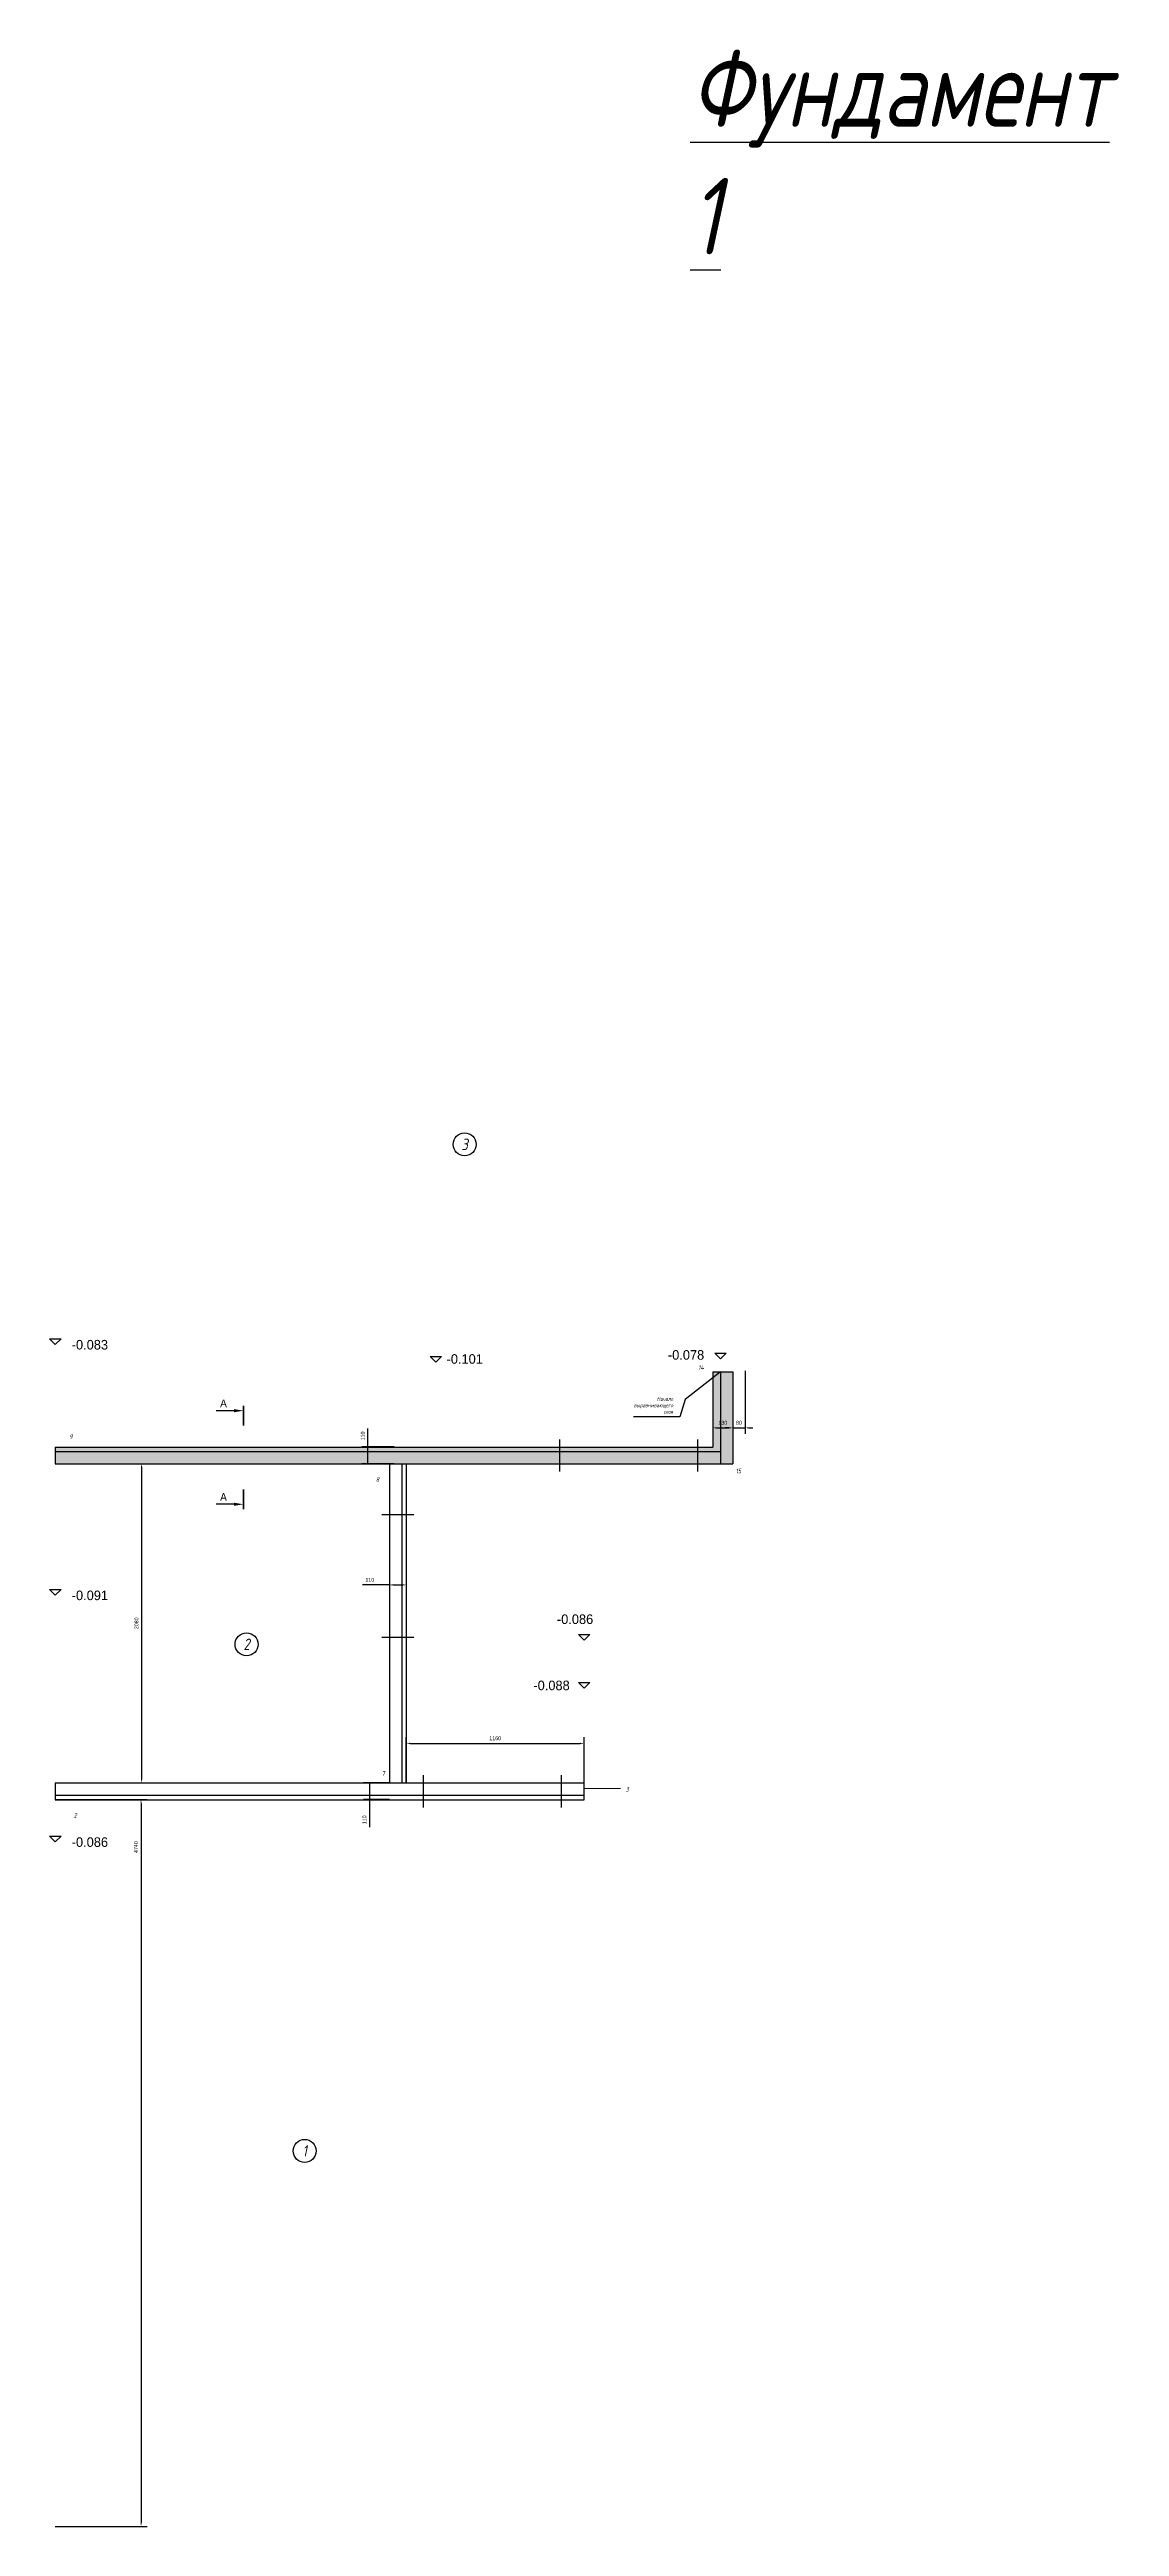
# Model space of a CAD drawing. Header units: millimetres. Extents: x -24443 to 78341, y -69589 to 15487.
# Drawn here: x 31986 to 38965, y -24520 to -8366 of the extents above; entities that cross this region are included whole.
import ezdxf
from ezdxf.enums import TextEntityAlignment as Align

# ---------------------------------------------------------------- set-up
doc = ezdxf.new("R2010")
doc.units = ezdxf.units.MM
for name, color, linetype in [('01 Перегородки', 7, 'Continuous'), ('07 Номера помещений', 7, 'Continuous'), ('08 Размеры', 7, 'Continuous')]:
    doc.layers.add(name, color=color, linetype=linetype)
doc.layers.add('100 noprint', color=1, linetype='Continuous', plot=False)
doc.styles.get("Standard").update_dxf_attribs({"font": 'Ubuntu-R.ttf'})
doc.styles.add('ГОСТ-ISOCPEUR', font='isocpeui.ttf', dxfattribs={"width": 0.8})
doc.dimstyles.new('ISO-25', dxfattribs={"dimtxt": 2.5, "dimasz": 2.5, "dimexe": 1.25, "dimexo": 0.625, "dimtad": 1, "dimtxsty": 'Standard', "dimcen": 2.5, "dimadec": 0, "dimazin": 0, "dimtfac": 1, "dimtmove": 0, "dimatfit": 3, "dimfxl": 1, "dimarcsym": 0})

# ---------------------------------------------------------------- blocks, each defined once
blk = doc.blocks.new('*D255')
at = {"layer": '08 Размеры', "color": 0, "lineweight": -2}
for p, q in [((32023, -19780), (32623, -19780)), ((32583, -19805), (32583, -24495)), ((32023, -24520), (32623, -24520))]:
    blk.add_line(p, q, dxfattribs=at)
at = {"layer": '08 Размеры', "color": 0}
for points in [[(32587, -19805), (32579, -19805), (32583, -19780)], [(32579, -24495), (32587, -24495), (32583, -24520)]]:
    blk.add_solid(points, dxfattribs=at)
at = {"layer": 'Defpoints', "color": 0}
for p in [(32023, -19780), (32023, -24520), (32583, -24520)]:
    blk.add_point(p, dxfattribs=at)
at = {"layer": '08 Размеры', "color": 0, "insert": (32550, -20090), "char_height": 25, "attachment_point": 5, "rotation": 90}
blk.add_mtext('4740', dxfattribs=at)
blk = doc.blocks.new('*D257')
at = {"layer": '08 Размеры', "color": 0, "lineweight": -2}
for p, q in [((32093, -17590), (32626, -17590)), ((32586, -17615), (32586, -19645)), ((32093, -19670), (32626, -19670))]:
    blk.add_line(p, q, dxfattribs=at)
at = {"layer": '08 Размеры', "color": 0}
for points in [[(32591, -17615), (32582, -17615), (32586, -17590)], [(32582, -19645), (32591, -19645), (32586, -19670)]]:
    blk.add_solid(points, dxfattribs=at)
at = {"layer": 'Defpoints', "color": 0}
for p in [(32093, -17590), (32093, -19670), (32586, -19670)]:
    blk.add_point(p, dxfattribs=at)
at = {"layer": '08 Размеры', "color": 0, "insert": (32553, -18630), "char_height": 25, "attachment_point": 5, "rotation": 90}
blk.add_mtext('2080', dxfattribs=at)
blk = doc.blocks.new('*D258')
at = {"layer": '08 Размеры', "color": 0, "lineweight": -2}
for p, q in [((36313, -17258), (36313, -17395)), ((36443, -17258), (36443, -17395)), ((36338, -17355), (36418, -17355))]:
    blk.add_line(p, q, dxfattribs=at)
at = {"layer": '08 Размеры', "color": 0}
for points in [[(36338, -17351), (36338, -17360), (36313, -17355)], [(36418, -17360), (36418, -17351), (36443, -17355)]]:
    blk.add_solid(points, dxfattribs=at)
at = {"layer": 'Defpoints', "color": 0}
for p in [(36313, -17258), (36443, -17258), (36443, -17355)]:
    blk.add_point(p, dxfattribs=at)
at = {"layer": '08 Размеры', "color": 0, "insert": (36378, -17322), "char_height": 25, "attachment_point": 5}
blk.add_mtext('130', dxfattribs=at)
blk = doc.blocks.new('*D259')
at = {"layer": '08 Размеры', "color": 0, "lineweight": -2}
for p, q in [((34313, -19670), (34313, -19373)), ((35473, -19670), (35473, -19373)), ((34338, -19413), (35448, -19413))]:
    blk.add_line(p, q, dxfattribs=at)
at = {"layer": '08 Размеры', "color": 0}
for points in [[(34338, -19409), (34338, -19417), (34313, -19413)], [(35448, -19417), (35448, -19409), (35473, -19413)]]:
    blk.add_solid(points, dxfattribs=at)
at = {"layer": 'Defpoints', "color": 0}
for p in [(35473, -19413), (34313, -19670), (35473, -19670)]:
    blk.add_point(p, dxfattribs=at)
at = {"layer": '08 Размеры', "color": 0, "insert": (34893, -19380), "char_height": 25, "attachment_point": 5}
blk.add_mtext('1160', dxfattribs=at)
blk = doc.blocks.new('*D260')
at = {"layer": '08 Размеры', "color": 0, "lineweight": -2}
for p, q in [((34062, -17590), (34062, -17360)), ((34233, -17480), (34022, -17480)), ((34233, -17590), (34022, -17590)), ((34062, -17565), (34062, -17505))]:
    blk.add_line(p, q, dxfattribs=at)
at = {"layer": '08 Размеры', "color": 0}
for points in [[(34066, -17505), (34058, -17505), (34062, -17480)], [(34058, -17565), (34066, -17565), (34062, -17590)]]:
    blk.add_solid(points, dxfattribs=at)
at = {"layer": 'Defpoints', "color": 0}
for p in [(34062, -17480), (34233, -17480), (34233, -17590)]:
    blk.add_point(p, dxfattribs=at)
at = {"layer": '08 Размеры', "color": 0, "insert": (34029, -17408), "char_height": 25, "attachment_point": 5, "rotation": 90}
blk.add_mtext('110', dxfattribs=at)
blk = doc.blocks.new('*D261')
at = {"layer": '08 Размеры', "color": 0, "lineweight": -2}
for p, q in [((34203, -18380), (34027, -18380)), ((34203, -18320), (34203, -18420)), ((34228, -18380), (34288, -18380)), ((34313, -18320), (34313, -18420))]:
    blk.add_line(p, q, dxfattribs=at)
at = {"layer": '08 Размеры', "color": 0}
for points in [[(34228, -18375), (34228, -18384), (34203, -18380)], [(34288, -18384), (34288, -18375), (34313, -18380)]]:
    blk.add_solid(points, dxfattribs=at)
at = {"layer": 'Defpoints', "color": 0}
for p in [(34203, -18320), (34313, -18320), (34313, -18380)]:
    blk.add_point(p, dxfattribs=at)
at = {"layer": '08 Размеры', "color": 0, "insert": (34075, -18347), "char_height": 25, "attachment_point": 5}
blk.add_mtext('110', dxfattribs=at)
blk = doc.blocks.new('*D262')
at = {"layer": '08 Размеры', "color": 0, "lineweight": -2}
for p, q in [((34203, -19670), (34033, -19670)), ((34073, -19670), (34073, -19960)), ((34073, -19695), (34073, -19755)), ((34203, -19780), (34033, -19780))]:
    blk.add_line(p, q, dxfattribs=at)
at = {"layer": '08 Размеры', "color": 0}
for points in [[(34077, -19695), (34069, -19695), (34073, -19670)], [(34069, -19755), (34077, -19755), (34073, -19780)]]:
    blk.add_solid(points, dxfattribs=at)
at = {"layer": 'Defpoints', "color": 0}
for p in [(34203, -19670), (34073, -19780), (34203, -19780)]:
    blk.add_point(p, dxfattribs=at)
at = {"layer": '08 Размеры', "color": 0, "insert": (34040, -19912), "char_height": 25, "attachment_point": 5, "rotation": 90}
blk.add_mtext('110', dxfattribs=at)
blk = doc.blocks.new('*D293')
at = {"layer": '08 Размеры', "color": 0, "lineweight": -2}
for p, q in [((36443, -16990), (36443, -17395)), ((36523, -16984), (36523, -17395)), ((36418, -17355), (36393, -17355)), ((36443, -17355), (36523, -17355)), ((36548, -17355), (36573, -17355))]:
    blk.add_line(p, q, dxfattribs=at)
at = {"layer": '08 Размеры', "color": 0}
for points in [[(36418, -17360), (36418, -17351), (36443, -17355)], [(36548, -17351), (36548, -17360), (36523, -17355)]]:
    blk.add_solid(points, dxfattribs=at)
at = {"layer": 'Defpoints', "color": 0}
for p in [(36443, -16990), (36523, -16984), (36523, -17355)]:
    blk.add_point(p, dxfattribs=at)
at = {"layer": '08 Размеры', "color": 0, "insert": (36483, -17322), "char_height": 25, "attachment_point": 5}
blk.add_mtext('80', dxfattribs=at)

msp = doc.modelspace()

# ---------------------------------------------------------------- hatches: boundary and pattern name
at = {"layer": '01 Перегородки'}
h = msp.add_hatch(dxfattribs=at)
h.set_pattern_fill('AR-SAND', color=256, style=0)
h.paths.add_polyline_path([(32023.295, -17480.498), (32023.295, -17590.498), (36443.295, -17590.498), (36443.295, -16990.498), (36313.295, -16990.498), (36313.295, -17480.498)])
h = msp.add_hatch(dxfattribs=at)
h.set_pattern_fill('AR-SAND', color=256, style=0)
edge = h.paths.add_edge_path()
edge.add_line((34313.295, -17590.498), (34313.295, -19670.498))
edge = h.paths.add_edge_path()
edge.add_line((34203.295, -17590.498), (34203.295, -19670.498))
h = msp.add_hatch(dxfattribs=at)
h.set_pattern_fill('AR-SAND', color=256, style=0)
edge = h.paths.add_edge_path()
edge.add_line((32023.295, -19670.498), (35473.295, -19670.498))
edge = h.paths.add_edge_path()
edge.add_line((32023.295, -19780.498), (35473.295, -19780.498))

# ---------------------------------------------------------------- linework, layer by layer
for p, q in [((33188.274, -17243.618), (33073.177, -17243.618)), ((33188.274, -17853.879), (33073.177, -17853.879))]:
    msp.add_line(p, q)
at = {"lineweight": 100}
for p, q in [((33250.774, -17339.124), (33250.774, -17212.164)), ((33250.774, -17758.373), (33250.774, -17885.333))]:
    msp.add_line(p, q, dxfattribs=at)
for points in [[(33188.274, -17233.201), (33250.774, -17243.618), (33188.274, -17254.035)], [(33188.274, -17864.296), (33250.774, -17853.879), (33188.274, -17843.462)]]:
    msp.add_solid(points)
at = {"layer": '01 Перегородки'}
for p, q in [((36313.295, -16990.498), (36313.295, -17480.498)), ((36313.295, -16990.498), (36443.295, -16990.498)), ((36443.295, -16990.498), (36443.295, -17590.498)), ((35313.295, -17430.498), (35313.295, -17640.498)), ((36213.295, -17430.498), (36213.295, -17640.498)), ((32023.295, -17480.498), (36313.295, -17480.498)), ((32023.295, -17480.498), (32023.295, -17590.498)), ((32023.295, -17590.498), (36443.295, -17590.498)), ((34203.295, -17590.498), (34203.295, -19670.498)), ((34313.295, -17590.498), (34313.295, -19670.498)), ((34153.295, -17920.498), (34363.295, -17920.498)), ((34153.295, -18720.498), (34363.295, -18720.498)), ((32023.295, -19670.498), (35473.295, -19670.498)), ((32023.295, -19670.498), (32023.295, -19780.498)), ((34423.295, -19620.498), (34423.295, -19830.498)), ((35323.295, -19620.498), (35323.295, -19830.498)), ((35473.295, -19780.498), (35473.295, -19670.498)), ((35710.865, -19707.402), (35473.295, -19710.498)), ((32023.295, -19780.498), (35473.295, -19780.498))]:
    msp.add_line(p, q, dxfattribs=at)
at = {"layer": '01 Перегородки', "color": 4}
for p, q in [((36363.295, -16990.498), (36443.295, -16990.498)), ((36363.295, -16990.498), (36363.295, -17590.498)), ((36443.295, -16990.498), (36443.295, -17590.498)), ((32023.295, -17510.498), (36363.295, -17510.498)), ((32023.295, -17510.498), (32023.295, -17590.498)), ((32023.295, -17590.498), (36443.295, -17590.498)), ((34203.295, -17590.498), (34203.295, -19670.498)), ((34283.295, -17590.498), (34283.295, -19670.498)), ((32023.295, -19670.498), (35473.295, -19670.498)), ((32023.295, -19670.498), (32023.295, -19750.498)), ((32023.295, -19750.498), (35473.295, -19750.498))]:
    msp.add_line(p, q, dxfattribs=at)
at = {"layer": '07 Номера помещений'}
for centre in [(34693.557, -15506.601), (33271.092, -18767.304), (33650.133, -22071.049)]:
    msp.add_circle(centre, 75, dxfattribs=at)
at = {"layer": '08 Размеры', "color": 1}
for points in [[(31985.795, -16774.59), (32060.795, -16774.59), (32023.295, -16812.09)], [(34467.811, -16890.18), (34542.811, -16890.18), (34505.311, -16927.68)], [(36325.795, -16867.58), (36400.795, -16867.58), (36363.295, -16905.08)], [(31985.795, -18409.257), (32060.795, -18409.257), (32023.295, -18446.757)], [(35435.795, -18702.998), (35510.795, -18702.998), (35473.295, -18740.498)], [(35435.795, -19015.397), (35510.795, -19015.397), (35473.295, -19052.897)], [(31985.795, -20018.413), (32060.795, -20018.413), (32023.295, -20055.913)]]:
    msp.add_lwpolyline(points, close=True, dxfattribs=at)

# ---------------------------------------------------------------- texts
at = {"linetype": 'Continuous'}
for p in [(33098.436, -17220.906), (33098.436, -17831.096)]:
    msp.add_text('А', height=50, dxfattribs=at).set_placement(p)
at = {"insert": (36053.293, -17112.553), "char_height": 25, "width": 100, "attachment_point": 3, "style": 'ГОСТ-ISOCPEUR'}
msp.add_mtext('{\\PНачало\\Pвыравнивающего слоя}', dxfattribs=at)
at = {"layer": '01 Перегородки', "style": 'ГОСТ-ISOCPEUR', "width": 0.8}
for s, p in [('14', (36235.989, -16962.012)), ('9', (32125.989, -17412.012)), ('8', (34125.989, -17692.012)), ('15', (36480.125, -17636.148)), ('7', (34163.272, -19609.295)), ('3', (35754.688, -19712.329)), ('2', (32153.843, -19882.137))]:
    msp.add_text(s, height=30, dxfattribs=at).set_placement(p, align=Align.MIDDLE)
at = {"layer": '07 Номера помещений', "style": 'ГОСТ-ISOCPEUR', "width": 0.8}
for s, p in [('3', (34693.557, -15506.601)), ('2', (33271.092, -18767.304)), ('1', (33650.133, -22071.049))]:
    msp.add_text(s, height=75, dxfattribs=at).set_placement(p, align=Align.MIDDLE)
at = {"layer": '08 Размеры', "color": 1}
for s, p in [('-0.083', (32130.521, -16844.506)), ('-0.101', (34575.769, -16937.357)), ('-0.078', (36019.587, -16911.05)), ('-0.091', (32130.521, -18479.174)), ('-0.086', (35295.547, -18634.63)), ('-0.088', (35142.172, -19066.5)), ('-0.086', (32130.521, -20088.329))]:
    msp.add_text(s, height=62.5, dxfattribs=at).set_placement(p)
at = {"layer": '100 noprint', "color": 2, "insert": (36165.658, -8369.437), "char_height": 500, "width": 2987.2707, "attachment_point": 1, "style": 'ГОСТ-ISOCPEUR'}
msp.add_mtext('{\\LФундамент 1}', dxfattribs=at)

# ---------------------------------------------------------------- dimensions: what is measured, and where the dimension line sits
at = {"layer": '08 Размеры'}
for base, p1, p2, picture, middle in [((36523.295, -17355.497), (36443.295, -16990.498), (36523.295, -16984.376), '*D293', (36483.295, -17322.438)), ((36443.295, -17355.497), (36313.295, -17257.7), (36443.295, -17257.7), '*D258', (36378.295, -17322.438)), ((35473.295, -19412.678), (34313.295, -19670.498), (35473.295, -19670.498), '*D259', (34893.295, -19379.619))]:
    dim = msp.add_linear_dim(base=base, p1=p1, p2=p2, dimstyle='ISO-25', override={"dimtxt": 25, "dimasz": 25, "dimexe": 40, "dimexo": 0, "dimgap": 20}, dxfattribs=at)
    dim.commit()
    dim.dimension.update_dxf_attribs({"geometry": picture, "text_midpoint": middle})
for base, p1, p2, picture, middle in [((34061.905, -17480.498), (34233.295, -17590.498), (34233.295, -17480.498), '*D260', (34061.905, -17407.558)), ((32586.367, -19670.498), (32093.295, -17590.498), (32093.295, -19670.498), '*D257', (32586.367, -18630.498)), ((34072.782, -19780.498), (34203.295, -19670.498), (34203.295, -19780.498), '*D262', (34072.782, -19911.911)), ((32582.689, -24520.498), (32023.295, -19780.498), (32023.295, -24520.498), '*D255', (32582.689, -20089.711))]:
    dim = msp.add_linear_dim(base=base, p1=p1, p2=p2, angle=90, dimstyle='ISO-25', override={"dimtxt": 25, "dimasz": 25, "dimexe": 40, "dimexo": 0, "dimgap": 20}, dxfattribs=at)
    dim.commit()
    dim.dimension.update_dxf_attribs({"geometry": picture, "text_midpoint": middle, "dimtype": 160})
dim = msp.add_linear_dim(base=(34313.295, -18379.663), p1=(34203.295, -18320.498), p2=(34313.295, -18320.498), dimstyle='ISO-25', override={"dimtxt": 25, "dimasz": 25, "dimexe": 40, "dimexo": 0, "dimgap": 20}, dxfattribs=at)
dim.commit()
dim.dimension.update_dxf_attribs({"geometry": '*D261', "text_midpoint": (34075.407, -18379.663), "dimtype": 160})

# ---------------------------------------------------------------- leaders
at = {"annotation_type": 0, "has_hookline": 1, "hookline_direction": 1, "text_width": 259.077}
msp.add_leader([(36363.295, -16990.498), (36132.288, -17169.743), (36098.293, -17283.803), (36073.293, -17283.803)], dimstyle='ISO-25', override={"dimtxt": 25, "dimasz": 25, "dimexe": 40, "dimexo": 0, "dimgap": 20}, dxfattribs=at)

doc.saveas('drawing.dxf')
